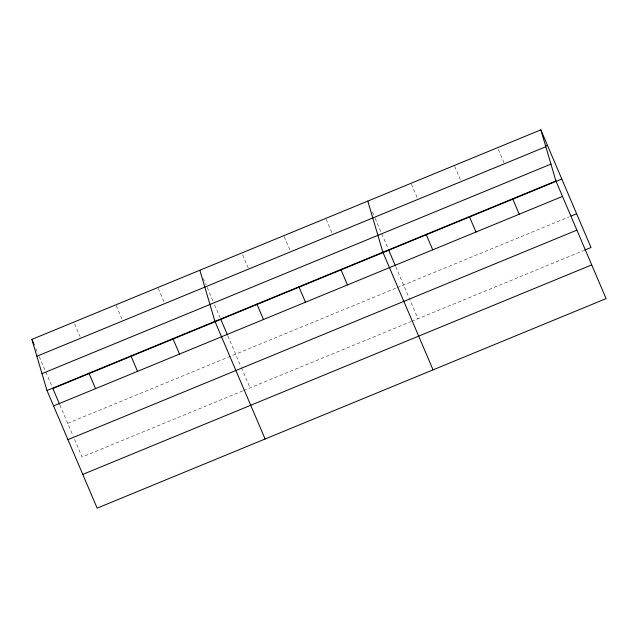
<?xml version="1.0" encoding="UTF-8"?>
<svg xmlns="http://www.w3.org/2000/svg" width="638" height="638" viewBox="0 0 638 638"><rect width="100%" height="100%" fill="white"/><g stroke="black" fill="none" stroke-linecap="round" stroke-linejoin="round"><path stroke-width="0.48" stroke-dasharray="3.19 2.39" d="M67.692 423.297L396.294 288.017M397.203 287.642L569.271 216.8M242.727 390.887L82.079 457.023L73.522 436.966M243.636 390.512L410.681 321.743M411.59 321.369L583.658 250.535M498.358 149.483L504.164 163.097M454.711 166.39L460.516 179.996M411.446 184.199L417.252 197.812M372.448 211.991L374.378 216.529M375.16 218.348L387.992 248.429M395.791 266.716L417.978 318.737M326.201 219.289L332.007 232.902M284.213 236.578L290.019 250.192M242.615 254.769L248.421 268.383M203.331 278.407L206.042 284.763M207.206 287.491L213.044 301.168M214.599 304.812L220.038 317.572M227.838 335.859L241.084 366.914M241.475 367.823L250.032 387.88M158.248 288.432L164.054 302.045M116.26 305.722L122.456 320.236M74.662 323.913L80.085 336.617M35.768 348.46L38.097 353.907M39.261 356.634L52.093 386.716M59.892 405.002L73.131 436.057"/><path stroke-width="0.96" d="M540.841 129.857L555.921 180.977L606.1 298.616L97.159 508.143L46.981 390.496L31.9 339.384L540.841 129.857L591.019 247.504L584.575 250.152M545.578 146.046L547.42 145.289M36.876 356.251L545.817 146.732M42.004 373.629L550.945 164.11M46.981 390.496L555.921 180.977M561.807 179.015L52.866 388.542L59.501 404.085M53.56 405.928L562.501 196.4M571.114 216.043L576.632 213.77M67.947 439.654L576.888 230.135M82.773 474.409L591.713 264.89M512.665 198.785L519.244 214.216M469.401 216.593L475.98 232.025M426.144 234.401L432.724 249.833M388.765 250.256L395.401 265.807M433.058 369.857L382.88 252.217L367.799 201.098M340.891 269.499L347.471 284.931M298.903 286.789L305.49 302.213M256.923 304.071L263.502 319.502M220.82 319.399L227.447 334.942M265.113 439L214.934 321.361L199.853 270.241M172.946 338.642L179.525 354.074M130.957 355.924L137.537 371.356M88.969 373.214L95.548 388.638M31.9 339.384L34.221 344.831"/></g></svg>
